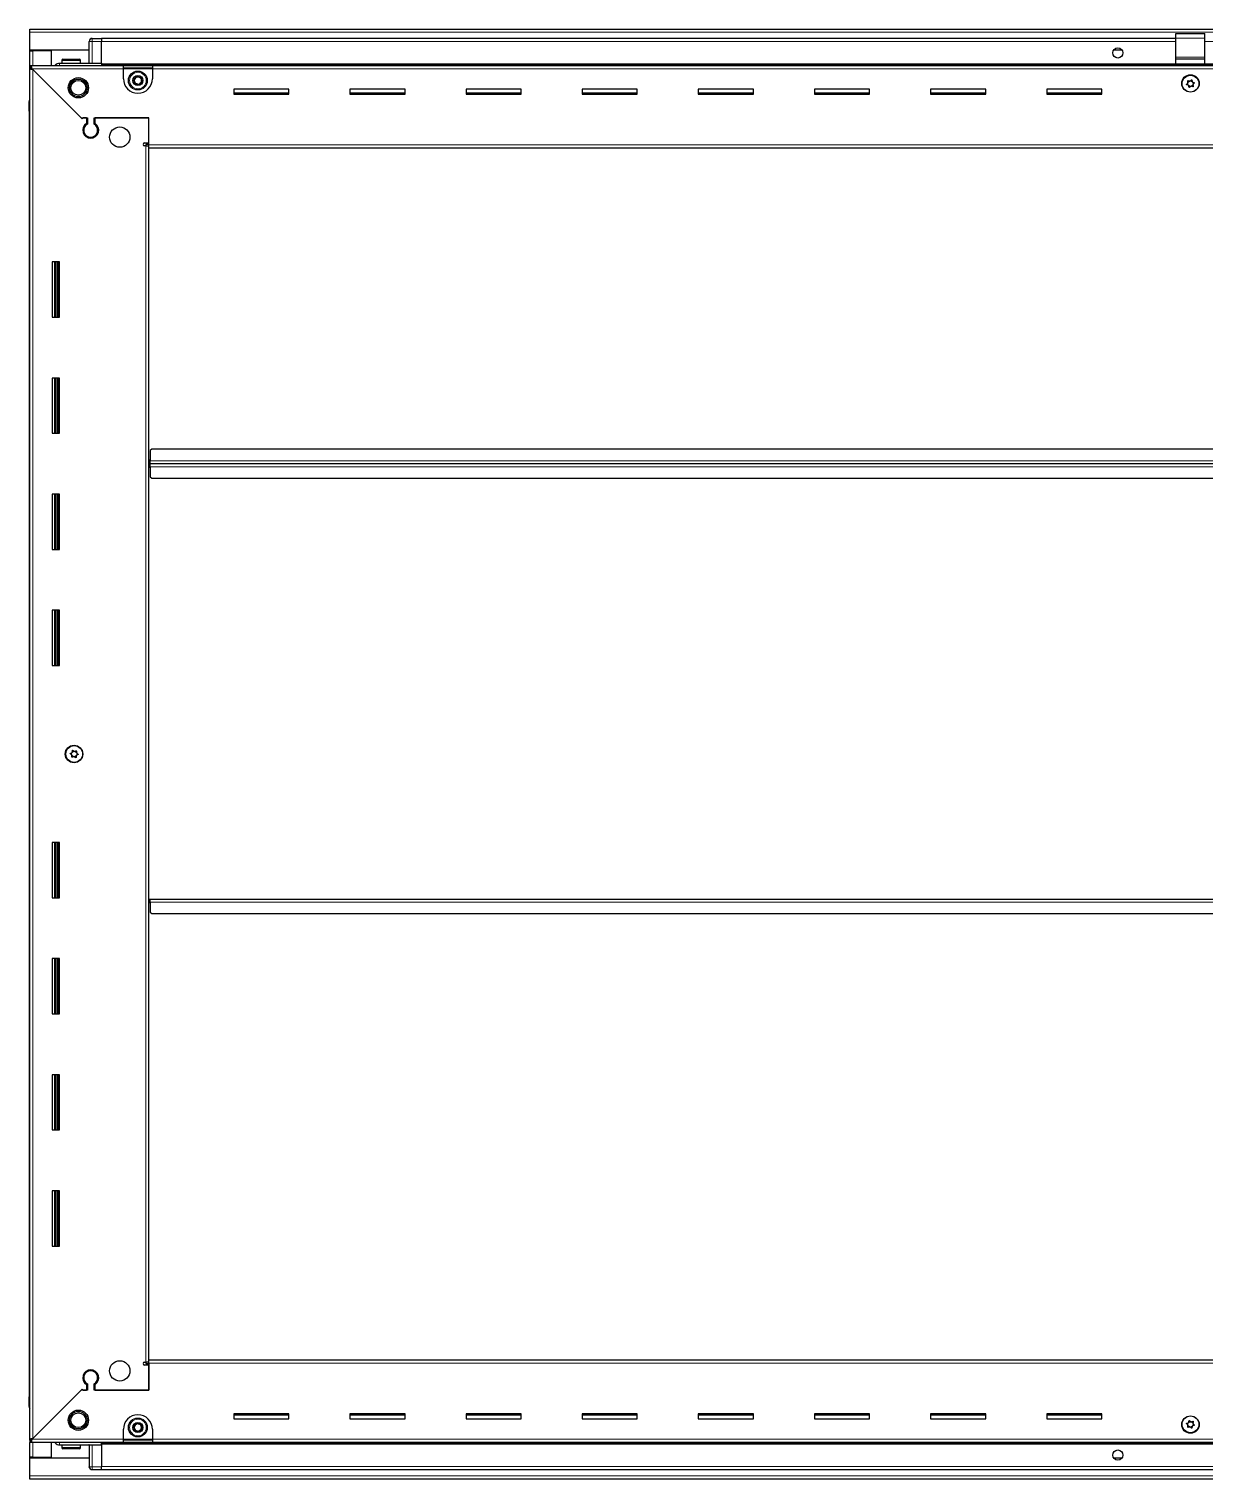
# Model space of a CAD drawing. Header units: millimetres. Extents: x 1132 to 6213, y -494 to 2180.
# Drawn here: x 4538 to 5348, y 948 to 1947 of the extents above; entities that cross this region are included whole.
import ezdxf

# ---------------------------------------------------------------- set-up
doc = ezdxf.new("R2010")
doc.units = ezdxf.units.MM

msp = doc.modelspace()

# ---------------------------------------------------------------- linework, layer by layer
at = {"color": 7, "linetype": 'Continuous', "lineweight": 25}
for p, q in [((4538.04, 1944.5), (4538.04, 1946.6)), ((4538.04, 1946.6), (6137.04, 1946.6)), ((4538.04, 1932.1), (4538.04, 1944.5)), ((4579.04, 1923.1), (4579.04, 1938.1)), ((4579.72, 1939.6), (4579.72, 1939.6)), ((4581.04, 1940.1), (4587.54, 1940.1)), ((4581.04, 1940.1), (4587.54, 1940.1)), ((4587.54, 1940.1), (4587.54, 1940.1)), ((4587.54, 1940.1), (4587.54, 1940.1)), ((4587.54, 1940.1), (4587.54, 1938.1)), ((5327.54, 1939.95), (4587.54, 1939.95)), ((4587.54, 1923.1), (4587.54, 1938.1)), ((5327.54, 1943.6), (5347.54, 1943.6)), ((5327.54, 1940.34), (5327.54, 1943.6)), ((5327.54, 1927.19), (5327.54, 1940.34)), ((5347.54, 1940.34), (5347.54, 1943.6)), ((5347.54, 1927.19), (5347.54, 1940.34)), ((4579.04, 1932.1), (4538.04, 1932.1)), ((4538.04, 1931.6), (4538.04, 1932.1)), ((4538.04, 1921.35), (4538.04, 1931.6)), ((4538.04, 1931.6), (4540.14, 1931.6)), ((4539.54, 1931.6), (4539.54, 1932.1)), ((4553.04, 1931.6), (4540.14, 1931.6)), ((4553.04, 1921.35), (4553.04, 1931.6)), ((5290.41, 1932.1), (5284.67, 1932.1)), ((4538.04, 1919.85), (4538.04, 1921.35)), ((4538.04, 1921.35), (4539.04, 1921.35)), ((4538.04, 1919.35), (4538.04, 1919.85)), ((4538.04, 1919.85), (4539.04, 1919.85)), ((4538.04, 974.85), (4538.04, 1919.35)), ((4539.54, 1919.35), (4538.04, 1919.35)), ((4539.04, 1919.85), (4539.04, 1921.35)), ((4539.04, 1921.35), (4602.54, 1921.35)), ((4539.64, 1919.25), (4573.54, 1885.35)), ((4574.24, 1884.65), (4540.14, 1918.75)), ((4558.54, 1923.1), (4587.54, 1923.1)), ((4560.04, 1925), (4560.04, 1923.1)), ((4560.84, 1925.8), (4572.24, 1925.8)), ((4573.04, 1923.1), (4573.04, 1925)), ((4587.54, 1923.1), (4587.54, 1922.6)), ((4587.54, 1921.95), (6087.54, 1921.95)), ((4602.54, 1919.25), (4602.54, 1921.35)), ((4602.54, 1921.35), (4622.54, 1921.35)), ((4602.54, 1919.85), (4622.54, 1919.85)), ((4602.54, 1912.35), (4602.54, 1919.25)), ((4622.54, 1921.35), (6052.54, 1921.35)), ((4622.54, 1921.35), (4622.54, 1919.25)), ((4622.54, 1919.25), (4622.54, 1912.35)), ((5327.54, 1926.1), (5327.54, 1927.19)), ((5327.54, 1926.1), (5347.54, 1926.1)), ((5327.54, 1922.6), (5327.54, 1926.1)), ((5327.54, 1922.6), (5347.54, 1922.6)), ((5331.54, 1922.6), (5331.54, 1921.95)), ((5334.04, 1921.95), (5334.04, 1922.6)), ((5341.04, 1921.95), (5341.04, 1922.6)), ((5343.54, 1921.95), (5343.54, 1922.6)), ((5347.54, 1926.1), (5347.54, 1927.19)), ((5347.54, 1922.6), (5347.54, 1926.1)), ((4716.54, 1905.1), (4678.54, 1905.1)), ((4678.54, 1905.1), (4678.54, 1901.6)), ((4716.54, 1902.35), (4678.54, 1902.35)), ((4678.54, 1901.6), (4716.54, 1901.6)), ((4716.54, 1901.6), (4716.54, 1905.1)), ((4796.54, 1905.1), (4758.54, 1905.1)), ((4758.54, 1905.1), (4758.54, 1901.6)), ((4796.54, 1902.35), (4758.54, 1902.35)), ((4758.54, 1901.6), (4796.54, 1901.6)), ((4796.54, 1901.6), (4796.54, 1905.1)), ((4876.54, 1905.1), (4838.54, 1905.1)), ((4838.54, 1905.1), (4838.54, 1901.6)), ((4876.54, 1902.35), (4838.54, 1902.35)), ((4838.54, 1901.6), (4876.54, 1901.6)), ((4876.54, 1901.6), (4876.54, 1905.1)), ((4956.54, 1905.1), (4918.54, 1905.1)), ((4918.54, 1905.1), (4918.54, 1901.6)), ((4956.54, 1902.35), (4918.54, 1902.35)), ((4918.54, 1901.6), (4956.54, 1901.6)), ((4956.54, 1901.6), (4956.54, 1905.1)), ((5036.54, 1905.1), (4998.54, 1905.1)), ((4998.54, 1905.1), (4998.54, 1901.6)), ((5036.54, 1902.35), (4998.54, 1902.35)), ((4998.54, 1901.6), (5036.54, 1901.6)), ((5036.54, 1901.6), (5036.54, 1905.1)), ((5116.54, 1905.1), (5078.54, 1905.1)), ((5078.54, 1905.1), (5078.54, 1901.6)), ((5116.54, 1902.35), (5078.54, 1902.35)), ((5078.54, 1901.6), (5116.54, 1901.6)), ((5116.54, 1901.6), (5116.54, 1905.1)), ((5196.54, 1905.1), (5158.54, 1905.1)), ((5158.54, 1905.1), (5158.54, 1901.6)), ((5196.54, 1902.35), (5158.54, 1902.35)), ((5158.54, 1901.6), (5196.54, 1901.6)), ((5196.54, 1901.6), (5196.54, 1905.1)), ((5276.54, 1905.1), (5238.54, 1905.1)), ((5238.54, 1905.1), (5238.54, 1901.6)), ((5276.54, 1902.35), (5238.54, 1902.35)), ((5238.54, 1901.6), (5276.54, 1901.6)), ((5276.54, 1901.6), (5276.54, 1905.1)), ((4537.54, 1896.6), (4537.54, 1890.1)), ((4537.54, 1890.1), (4537.54, 1896.6)), ((4537.54, 1890.1), (4537.54, 1890.1)), ((4538.04, 1890.1), (4537.54, 1890.1)), ((4537.69, 1890.1), (4537.69, 1004.1)), ((4573.54, 1885.35), (4577.74, 1885.35)), ((4574.94, 1885.35), (4574.24, 1884.65)), ((4577.04, 1885.35), (4574.94, 1885.35)), ((4577.04, 1885.35), (4577.04, 1881.46)), ((4577.74, 1885.35), (4577.74, 1881.07)), ((4582.34, 1885.35), (4620.04, 1885.35)), ((4582.34, 1881.07), (4582.34, 1885.35)), ((4583.04, 1881.46), (4583.04, 1885.35)), ((4620.04, 1885.35), (4583.04, 1885.35)), ((4620.04, 1866.7), (4620.04, 1885.35)), ((4620.04, 1868.1), (4620.04, 1885.35)), ((4578.04, 1872.49), (4578.04, 1871.73)), ((4617.19, 1868.1), (4620.04, 1868.1)), ((4617.94, 1866.1), (4617.19, 1866.1)), ((4617.94, 1866.1), (4620.04, 1866.1)), ((4620.04, 1867.1), (4618.04, 1867.1)), ((4618.04, 1867.1), (4618.04, 1866.1)), ((4620.04, 1864.6), (4620.04, 1866.7)), ((6055.04, 1864.6), (4620.04, 1864.6)), ((4620.04, 1029.6), (4620.04, 1864.6)), ((4558.54, 1786.1), (4553.54, 1786.1)), ((4553.54, 1786.1), (4553.54, 1748.1)), ((4555.69, 1748.1), (4555.69, 1786.1)), ((4557.48, 1748.1), (4557.48, 1786.1)), ((4557.52, 1748.1), (4557.52, 1786.1)), ((4558.54, 1748.1), (4558.54, 1786.1)), ((4553.54, 1748.1), (4558.54, 1748.1)), ((4558.54, 1706.1), (4553.54, 1706.1)), ((4553.54, 1706.1), (4553.54, 1668.1)), ((4555.69, 1668.1), (4555.69, 1706.1)), ((4557.48, 1668.1), (4557.48, 1706.1)), ((4557.52, 1668.1), (4557.52, 1706.1)), ((4558.54, 1668.1), (4558.54, 1706.1)), ((4553.54, 1668.1), (4558.54, 1668.1)), ((4621.04, 1649.95), (4620.79, 1649.95)), ((4620.79, 1649.95), (4620.79, 1647.1)), ((4622.04, 1657.1), (4621.04, 1656.1)), ((4621.04, 1656.1), (4621.04, 1649.2)), ((4621.04, 1647.1), (4621.04, 1649.2)), ((6053.04, 1657.1), (4622.04, 1657.1)), ((4620.79, 1647.1), (4620.04, 1647.1)), ((4620.79, 1647.1), (4620.79, 1644.25)), ((4620.79, 1644.25), (4621.04, 1644.25)), ((4621.04, 1645), (4621.04, 1647.1)), ((6054.04, 1647.1), (4621.04, 1647.1)), ((4621.04, 1645), (4621.04, 1638.1)), ((4621.04, 1638.1), (4622.04, 1637.1)), ((4622.04, 1637.1), (6053.04, 1637.1)), ((4558.54, 1626.1), (4553.54, 1626.1)), ((4553.54, 1626.1), (4553.54, 1588.1)), ((4555.69, 1588.1), (4555.69, 1626.1)), ((4557.48, 1588.1), (4557.48, 1626.1)), ((4557.52, 1588.1), (4557.52, 1626.1)), ((4558.54, 1588.1), (4558.54, 1626.1)), ((4553.54, 1588.1), (4558.54, 1588.1)), ((4558.54, 1546.1), (4553.54, 1546.1)), ((4553.54, 1546.1), (4553.54, 1508.1)), ((4555.69, 1508.1), (4555.69, 1546.1)), ((4557.48, 1508.1), (4557.48, 1546.1)), ((4557.52, 1508.1), (4557.52, 1546.1)), ((4558.54, 1508.1), (4558.54, 1546.1)), ((4553.54, 1508.1), (4558.54, 1508.1)), ((4558.54, 1386.1), (4553.54, 1386.1)), ((4553.54, 1386.1), (4553.54, 1348.1)), ((4555.69, 1348.1), (4555.69, 1386.1)), ((4557.48, 1348.1), (4557.48, 1386.1)), ((4557.52, 1348.1), (4557.52, 1386.1)), ((4558.54, 1348.1), (4558.54, 1386.1)), ((4553.54, 1348.1), (4558.54, 1348.1)), ((4620.04, 1347.1), (4620.79, 1347.1)), ((4620.79, 1347.1), (4620.79, 1344.25)), ((4620.79, 1344.25), (4621.04, 1344.25)), ((4621.04, 1345), (4621.04, 1347.1)), ((4621.04, 1347.1), (6054.04, 1347.1)), ((4621.04, 1345), (4621.04, 1338.1)), ((4621.04, 1338.1), (4622.04, 1337.1)), ((4622.04, 1337.1), (6053.04, 1337.1)), ((4558.54, 1306.1), (4553.54, 1306.1)), ((4553.54, 1306.1), (4553.54, 1268.1)), ((4555.69, 1268.1), (4555.69, 1306.1)), ((4557.48, 1268.1), (4557.48, 1306.1)), ((4557.52, 1268.1), (4557.52, 1306.1)), ((4558.54, 1268.1), (4558.54, 1306.1)), ((4553.54, 1268.1), (4558.54, 1268.1)), ((4558.54, 1226.1), (4553.54, 1226.1)), ((4553.54, 1226.1), (4553.54, 1188.1)), ((4555.69, 1188.1), (4555.69, 1226.1)), ((4557.48, 1188.1), (4557.48, 1226.1)), ((4557.52, 1188.1), (4557.52, 1226.1)), ((4558.54, 1188.1), (4558.54, 1226.1)), ((4553.54, 1188.1), (4558.54, 1188.1)), ((4558.54, 1146.1), (4553.54, 1146.1)), ((4553.54, 1146.1), (4553.54, 1108.1)), ((4555.69, 1108.1), (4555.69, 1146.1)), ((4557.48, 1108.1), (4557.48, 1146.1)), ((4557.52, 1108.1), (4557.52, 1146.1)), ((4558.54, 1108.1), (4558.54, 1146.1)), ((4553.54, 1108.1), (4558.54, 1108.1)), ((4620.04, 1029.6), (6055.04, 1029.6)), ((4620.04, 1027.5), (4620.04, 1029.6)), ((4578.04, 1022.48), (4578.04, 1021.72)), ((4617.19, 1028.1), (4617.94, 1028.1)), ((4620.04, 1026.1), (4617.19, 1026.1)), ((4620.04, 1028.1), (4617.94, 1028.1)), ((4618.04, 1028.1), (4618.04, 1027.1)), ((4618.04, 1027.1), (4620.04, 1027.1)), ((4620.04, 1027.5), (4620.04, 1008.85)), ((4620.04, 1008.85), (4620.04, 1026.1)), ((4540.14, 975.45), (4574.24, 1009.55)), ((4574.24, 1009.55), (4574.94, 1008.85)), ((4577.04, 1012.74), (4577.04, 1008.85)), ((4577.74, 1013.14), (4577.74, 1008.85)), ((4582.34, 1008.85), (4582.34, 1013.14)), ((4583.04, 1008.85), (4583.04, 1012.74)), ((4537.54, 1004.1), (4537.54, 1004.1)), ((4537.54, 997.6), (4537.54, 1004.1)), ((4537.54, 1004.1), (4537.54, 1004.1)), ((4537.54, 1004.1), (4537.54, 997.6)), ((4538.04, 1004.1), (4537.54, 1004.1)), ((4573.54, 1008.85), (4539.64, 974.95)), ((4577.74, 1008.85), (4573.54, 1008.85)), ((4574.94, 1008.85), (4577.04, 1008.85)), ((4620.04, 1008.85), (4582.34, 1008.85)), ((4583.04, 1008.85), (4620.04, 1008.85)), ((4538.04, 996.28), (4538.04, 996.28)), ((4716.54, 992.6), (4678.54, 992.6)), ((4678.54, 992.6), (4678.54, 989.1)), ((4678.54, 991.85), (4716.54, 991.85)), ((4678.54, 989.1), (4716.54, 989.1)), ((4716.54, 989.1), (4716.54, 992.6)), ((4796.54, 992.6), (4758.54, 992.6)), ((4758.54, 992.6), (4758.54, 989.1)), ((4758.54, 991.85), (4796.54, 991.85)), ((4758.54, 989.1), (4796.54, 989.1)), ((4796.54, 989.1), (4796.54, 992.6)), ((4876.54, 992.6), (4838.54, 992.6)), ((4838.54, 992.6), (4838.54, 989.1)), ((4838.54, 991.85), (4876.54, 991.85)), ((4838.54, 989.1), (4876.54, 989.1)), ((4876.54, 989.1), (4876.54, 992.6)), ((4956.54, 992.6), (4918.54, 992.6)), ((4918.54, 992.6), (4918.54, 989.1)), ((4918.54, 991.85), (4956.54, 991.85)), ((4918.54, 989.1), (4956.54, 989.1)), ((4956.54, 989.1), (4956.54, 992.6)), ((5036.54, 992.6), (4998.54, 992.6)), ((4998.54, 992.6), (4998.54, 989.1)), ((4998.54, 991.85), (5036.54, 991.85)), ((4998.54, 989.1), (5036.54, 989.1)), ((5036.54, 989.1), (5036.54, 992.6)), ((5116.54, 992.6), (5078.54, 992.6)), ((5078.54, 992.6), (5078.54, 989.1)), ((5078.54, 991.85), (5116.54, 991.85)), ((5078.54, 989.1), (5116.54, 989.1)), ((5116.54, 989.1), (5116.54, 992.6)), ((5196.54, 992.6), (5158.54, 992.6)), ((5158.54, 992.6), (5158.54, 989.1)), ((5158.54, 991.85), (5196.54, 991.85)), ((5158.54, 989.1), (5196.54, 989.1)), ((5196.54, 989.1), (5196.54, 992.6)), ((5276.54, 992.6), (5238.54, 992.6)), ((5238.54, 992.6), (5238.54, 989.1)), ((5238.54, 991.85), (5276.54, 991.85)), ((5238.54, 989.1), (5276.54, 989.1)), ((5276.54, 989.1), (5276.54, 992.6)), ((4602.54, 974.95), (4602.54, 981.85)), ((4622.54, 981.85), (4622.54, 974.95)), ((4538.04, 974.35), (4538.04, 974.85)), ((4539.54, 974.85), (4538.04, 974.85)), ((4538.04, 974.35), (4538.04, 972.85)), ((4539.04, 974.35), (4538.04, 974.35)), ((4538.04, 962.6), (4538.04, 972.85)), ((4539.04, 972.85), (4538.04, 972.85)), ((4539.04, 974.35), (4539.04, 972.85)), ((4602.54, 972.85), (4539.04, 972.85)), ((4553.04, 962.6), (4553.04, 972.85)), ((4558.54, 971.1), (4587.54, 971.1)), ((4560.04, 971.1), (4560.04, 969.2)), ((4573.04, 969.2), (4573.04, 971.1)), ((4579.04, 971.1), (4579.04, 956.1)), ((6087.54, 972.25), (4587.54, 972.25)), ((4587.54, 971.1), (4587.54, 971.6)), ((4587.54, 971.1), (4587.54, 956.1)), ((4602.54, 972.85), (4602.54, 974.95)), ((4622.54, 974.35), (4602.54, 974.35)), ((4622.54, 972.85), (4602.54, 972.85)), ((4622.54, 974.95), (4622.54, 972.85)), ((6052.54, 972.85), (4622.54, 972.85)), ((4540.14, 962.6), (4538.04, 962.6)), ((4538.04, 962.1), (4538.04, 962.6)), ((4538.04, 962.1), (4579.04, 962.1)), ((4538.04, 949.7), (4538.04, 962.1)), ((4539.54, 962.1), (4539.54, 962.6)), ((4540.14, 962.6), (4553.04, 962.6)), ((4564.62, 968.4), (4560.84, 968.4)), ((4572.24, 968.4), (4564.62, 968.4)), ((5284.67, 962.1), (5290.41, 962.1)), ((4538.04, 947.6), (4538.04, 949.7)), ((4579.04, 956.1), (4579.04, 956.1)), ((4581.04, 954.1), (4587.54, 954.1)), ((4581.04, 954.1), (4587.54, 954.1)), ((4587.54, 954.1), (4587.54, 956.1)), ((4587.54, 954.25), (6087.54, 954.25)), ((4587.54, 954.1), (4587.54, 954.1)), ((6137.04, 947.6), (4538.04, 947.6))]:
    msp.add_line(p, q, dxfattribs=at)
at = {"color": 8, "linetype": 'Continuous', "lineweight": 18}
for p, q in [((6137.04, 1944.5), (4538.04, 1944.5)), ((4579.04, 1938.1), (4581.04, 1938.1)), ((4581.04, 1940.1), (4581.04, 1938.1)), ((4581.04, 1938.1), (4581.04, 1923.1)), ((4587.54, 1938.1), (4581.04, 1938.1)), ((5327.54, 1940.34), (5347.54, 1940.34)), ((4540.14, 1931.6), (4540.14, 1932.1)), ((4540.14, 1921.35), (4540.14, 1931.6)), ((5327.54, 1937.95), (4587.54, 1937.95)), ((6087.54, 1937.95), (5347.54, 1937.95)), ((4602.54, 1919.25), (4539.64, 1919.25)), ((4540.14, 1918.75), (4540.14, 975.45)), ((4560.04, 1925), (4573.04, 1925)), ((5327.54, 1922.6), (4587.54, 1922.6)), ((6087.54, 1921.37), (4587.54, 1921.37)), ((4602.54, 1919.25), (4622.54, 1919.25)), ((6052.54, 1919.25), (4622.54, 1919.25)), ((5327.54, 1927.19), (5347.54, 1927.19)), ((5333.54, 1921.95), (5333.54, 1922.6)), ((5341.54, 1921.95), (5341.54, 1922.6)), ((6087.54, 1922.6), (5347.54, 1922.6)), ((4538.04, 1896.6), (4537.54, 1896.6)), ((4617.94, 1028.1), (4617.94, 1866.1)), ((4620.04, 1866.7), (6055.04, 1866.7)), ((4555.04, 1786.1), (4555.04, 1748.1)), ((4556.28, 1786.1), (4556.28, 1748.1)), ((4555.04, 1706.1), (4555.04, 1668.1)), ((4556.28, 1706.1), (4556.28, 1668.1)), ((6054.04, 1649.2), (4621.04, 1649.2)), ((4621.04, 1645), (6054.04, 1645)), ((4555.04, 1626.1), (4555.04, 1588.1)), ((4556.28, 1626.1), (4556.28, 1588.1)), ((4555.04, 1546.1), (4555.04, 1508.1)), ((4556.28, 1546.1), (4556.28, 1508.1)), ((4555.04, 1386.1), (4555.04, 1348.1)), ((4556.28, 1386.1), (4556.28, 1348.1)), ((4621.04, 1345), (6054.04, 1345)), ((4555.04, 1306.1), (4555.04, 1268.1)), ((4556.28, 1306.1), (4556.28, 1268.1)), ((4555.04, 1226.1), (4555.04, 1188.1)), ((4556.28, 1226.1), (4556.28, 1188.1)), ((4555.04, 1146.1), (4555.04, 1108.1)), ((4556.28, 1146.1), (4556.28, 1108.1)), ((6055.04, 1027.5), (4620.04, 1027.5)), ((4538.04, 997.6), (4537.54, 997.6)), ((4539.64, 974.95), (4602.54, 974.95)), ((4540.14, 962.6), (4540.14, 972.85)), ((4564.35, 969.2), (4560.04, 969.2)), ((4573.04, 969.2), (4564.35, 969.2)), ((4581.04, 956.1), (4581.04, 971.1)), ((4587.54, 972.84), (6087.54, 972.84)), ((4587.54, 971.6), (6087.54, 971.6)), ((4622.54, 974.95), (4602.54, 974.95)), ((4622.54, 974.95), (6052.54, 974.95)), ((4540.14, 962.1), (4540.14, 962.6)), ((6137.04, 949.7), (4538.04, 949.7)), ((4579.04, 956.1), (4581.04, 956.1)), ((4581.04, 954.1), (4581.04, 956.1)), ((4587.54, 956.1), (4581.04, 956.1)), ((4587.54, 956.25), (6087.54, 956.25))]:
    msp.add_line(p, q, dxfattribs=at)
at = {"color": 7, "linetype": 'Continuous', "lineweight": 25, "flags": 128}
msp.add_lwpolyline([(4579.19, 955.35), (4579.08, 955.71), (4579.04, 956.1)], dxfattribs=at)
at = {"color": 7, "linetype": 'Continuous', "lineweight": 25}
for centre, radius in [((5287.54, 1930.1), 3.5), ((4571.54, 1906.1), 7), ((4571.54, 1906.1), 6.03), ((4571.54, 1906.1), 5.1), ((4612.54, 1911.1), 6.5), ((4612.54, 1911.1), 3.46), ((5337.54, 1909.1), 6), ((5337.54, 1908.95), 5.79), ((5337.54, 1908.95), 1.85), ((4600.04, 1872.1), 7), ((4568.54, 1447.1), 6), ((4568.69, 1447.1), 5.78), ((4568.69, 1447.1), 1.85), ((4600.04, 1022.1), 7), ((4571.54, 988.1), 7), ((4571.54, 988.1), 6.02), ((4571.54, 988.1), 5.1), ((4612.54, 983.1), 6.5), ((5337.54, 985.1), 6), ((5337.54, 985.25), 5.79), ((4612.54, 983.1), 3.46), ((5337.54, 985.25), 1.85), ((5287.54, 964.1), 3.5)]:
    msp.add_circle(centre, radius, dxfattribs=at)
at = {"color": 8, "linetype": 'Continuous', "lineweight": 18}
for centre in [(4612.54, 1911.1), (4612.54, 983.1)]:
    msp.add_circle(centre, 5.7, dxfattribs=at)
at = {"color": 7, "linetype": 'Continuous', "lineweight": 25}
for centre, radius, start, end in [((4581.04, 1938.1), 2, 90, 180), ((4581.04, 1938.1), 2, 90, 131.40962), ((4560.84, 1925), 0.8, 90, 180), ((4572.24, 1925), 0.8, 0, 90), ((4578.84, 1923.3), 0.2, 270, 0), ((4612.54, 1912.35), 10, 180, 270), ((4612.54, 1911.1), 2.5, 134.01559, 194.01559), ((4612.54, 1911.1), 2.5, 194.01559, 254.01559), ((4612.54, 1911.1), 2.5, 74.01559, 134.01559), ((4612.54, 1911.1), 2.5, 254.01559, 314.01559), ((4612.54, 1912.35), 10, 270, 0), ((4612.54, 1911.1), 2.5, 14.01559, 74.01559), ((4612.54, 1911.1), 2.5, 314.01559, 14.01559), ((4539.54, 1896.6), 2, 138.59038, 180), ((4580.04, 1876.85), 5.5, 123.05573, 56.94427), ((4580.04, 1876.85), 4.8, 118.63099, 61.36901), ((4617.19, 1867.1), 1, 90, 270), ((4580.04, 1017.35), 5.5, 303.05573, 236.94427), ((4580.04, 1017.35), 4.8, 298.63099, 241.36901), ((4617.19, 1027.1), 1, 90, 270), ((4539.54, 997.6), 2, 180, 199.56674), ((4539.54, 997.6), 2, 180, 221.40962), ((4539.54, 997.6), 2, 213.78451, 221.40962), ((4612.54, 981.85), 10, 90, 180), ((4612.54, 981.85), 10, 0, 90), ((4612.54, 983.1), 2.5, 127.47401, 187.47401), ((4612.54, 983.1), 2.5, 187.47401, 247.47401), ((4612.54, 983.1), 2.5, 67.47401, 127.47401), ((4612.54, 983.1), 2.5, 247.47401, 307.47401), ((4612.54, 983.1), 2.5, 7.47401, 67.47401), ((4612.54, 983.1), 2.5, 307.47401, 7.47401), ((4560.84, 969.2), 0.8, 180, 270), ((4572.24, 969.2), 0.8, 270, 360), ((4578.84, 970.9), 0.2, 0, 90), ((4581.04, 956.1), 2, 180, 270)]:
    msp.add_arc(centre, radius, start, end, dxfattribs=at)
for points, knots in [([(4538.04, 1919.35), (4538.07, 1919.31), (4538.12, 1919.22), (4538.51, 1919.09), (4539.07, 1918.95), (4539.65, 1918.84), (4540.02, 1918.78), (4540.14, 1918.75)], [0, 0, 0, 0, 0.230255, 0.448522, 0.666786, 0.88505, 1, 1, 1, 1]), ([(4539.64, 1919.25), (4539.6, 1919.51), (4539.51, 1920), (4539.37, 1920.64), (4539.24, 1921.11), (4539.13, 1921.33), (4539.06, 1921.35), (4539.04, 1921.35)], [0, 0, 0, 0, 0.230255, 0.448522, 0.666786, 0.88505, 1, 1, 1, 1]), ([(4555.33, 1921.35), (4555.45, 1921.55), (4555.83, 1922.2), (4556.99, 1922.91), (4558.02, 1923.04), (4558.54, 1923.1)], [0, 0, 0, 0, 0.18225, 0.591125, 1, 1, 1, 1]), ([(4587.54, 1923.1), (4587.54, 1923.07), (4587.54, 1922.99), (4587.54, 1922.37), (4587.54, 1921.79), (4587.54, 1921.4), (4587.54, 1921.37)], [0, 0, 0, 0, 0.324279, 0.648558, 0.972836, 1, 1, 1, 1]), ([(4609.77, 1911.9), (4610.14, 1912.26), (4610.83, 1912.93), (4611.52, 1913.59), (4611.84, 1913.91)], [0, 0, 0, 0, 0.5346859, 1, 1, 1, 1]), ([(4610.47, 1909.1), (4610.38, 1909.43), (4610.18, 1910.23), (4609.94, 1911.2), (4609.8, 1911.78), (4609.77, 1911.9)], [0, 0, 0, 0, 0.362901, 0.866875, 1, 1, 1, 1]), ([(4613.24, 1908.3), (4612.74, 1908.45), (4611.82, 1908.71), (4610.89, 1908.98), (4610.47, 1909.1)], [0, 0, 0, 0, 0.534686, 1, 1, 1, 1]), ([(4611.84, 1913.91), (4612.34, 1913.76), (4613.27, 1913.5), (4614.19, 1913.23), (4614.62, 1913.11)], [0, 0, 0, 0, 0.534686, 1, 1, 1, 1]), ([(4615.32, 1910.31), (4614.95, 1909.95), (4614.25, 1909.28), (4613.56, 1908.61), (4613.24, 1908.3)], [0, 0, 0, 0, 0.534686, 1, 1, 1, 1]), ([(4614.62, 1913.11), (4614.65, 1912.99), (4614.79, 1912.41), (4615.03, 1911.44), (4615.23, 1910.64), (4615.32, 1910.31)], [0, 0, 0, 0, 0.133125, 0.637099, 1, 1, 1, 1]), ([(5335.66, 1911.03), (5335.65, 1911.02), (5335.63, 1910.99), (5335.62, 1910.94), (5335.63, 1910.79), (5335.73, 1910.42), (5335.87, 1909.89), (5335.7, 1909.28), (5335.34, 1908.91), (5335.04, 1908.66), (5334.87, 1908.5), (5334.81, 1908.42), (5334.8, 1908.38), (5334.81, 1908.35), (5334.82, 1908.32), (5334.88, 1908.27), (5335.13, 1908.18), (5335.59, 1908.07), (5336.23, 1907.76), (5336.48, 1907.09), (5336.54, 1906.62), (5336.61, 1906.36), (5336.66, 1906.31), (5336.68, 1906.29), (5336.71, 1906.28), (5336.75, 1906.29), (5336.79, 1906.3), (5336.86, 1906.35), (5337.02, 1906.5), (5337.29, 1906.77), (5337.7, 1907.09), (5338.32, 1907.2), (5338.83, 1907.01), (5339.2, 1906.88), (5339.34, 1906.86), (5339.4, 1906.87), (5339.43, 1906.88), (5339.45, 1906.92), (5339.46, 1906.97), (5339.45, 1907.12), (5339.35, 1907.49), (5339.21, 1908.01), (5339.38, 1908.62), (5339.74, 1909), (5340.04, 1909.25), (5340.22, 1909.41), (5340.27, 1909.49), (5340.28, 1909.53), (5340.28, 1909.56), (5340.26, 1909.59), (5340.21, 1909.63), (5339.96, 1909.73), (5339.49, 1909.84), (5338.85, 1910.15), (5338.6, 1910.81), (5338.54, 1911.29), (5338.47, 1911.54), (5338.43, 1911.6), (5338.4, 1911.62), (5338.37, 1911.63), (5338.34, 1911.62), (5338.3, 1911.6), (5338.23, 1911.56), (5338.06, 1911.41), (5337.79, 1911.14), (5337.39, 1910.82), (5336.76, 1910.71), (5336.25, 1910.89), (5335.89, 1911.03), (5335.74, 1911.05), (5335.68, 1911.04), (5335.66, 1911.03), (5335.66, 1911.03)], [0, 0, 0, 0, 0.002009, 0.00442, 0.009365, 0.025528, 0.067705, 0.095786, 0.124646, 0.150342, 0.160519, 0.163394, 0.165697, 0.167245, 0.168874, 0.17077, 0.178606, 0.211994, 0.249994, 0.287995, 0.321383, 0.329219, 0.331115, 0.332744, 0.334292, 0.336217, 0.338535, 0.341318, 0.349662, 0.375358, 0.404217, 0.432298, 0.474475, 0.490639, 0.496669, 0.49844, 0.5, 0.502009, 0.50442, 0.509365, 0.525528, 0.567705, 0.595786, 0.624646, 0.650342, 0.660519, 0.663394, 0.665697, 0.667245, 0.668874, 0.67077, 0.678606, 0.711994, 0.749994, 0.787995, 0.821383, 0.829219, 0.831115, 0.832744, 0.834292, 0.836217, 0.838535, 0.841318, 0.849662, 0.875358, 0.904217, 0.932298, 0.974475, 0.990639, 0.996669, 0.99844, 1, 1, 1, 1]), ([(4570.33, 1449.38), (4570.32, 1449.38), (4570.29, 1449.39), (4570.23, 1449.39), (4570.1, 1449.35), (4569.75, 1449.18), (4569.27, 1448.93), (4568.63, 1448.97), (4568.2, 1449.25), (4567.89, 1449.49), (4567.69, 1449.63), (4567.61, 1449.66), (4567.56, 1449.67), (4567.53, 1449.65), (4567.51, 1449.63), (4567.47, 1449.57), (4567.43, 1449.31), (4567.42, 1448.83), (4567.25, 1448.14), (4566.65, 1447.76), (4566.2, 1447.6), (4565.97, 1447.48), (4565.92, 1447.42), (4565.91, 1447.4), (4565.9, 1447.36), (4565.92, 1447.33), (4565.94, 1447.3), (4566, 1447.24), (4566.18, 1447.1), (4566.5, 1446.9), (4566.9, 1446.57), (4567.14, 1445.98), (4567.06, 1445.44), (4567.01, 1445.06), (4567.01, 1444.91), (4567.03, 1444.85), (4567.06, 1444.83), (4567.09, 1444.82), (4567.15, 1444.82), (4567.29, 1444.86), (4567.63, 1445.03), (4568.12, 1445.27), (4568.75, 1445.24), (4569.19, 1444.96), (4569.49, 1444.72), (4569.69, 1444.58), (4569.78, 1444.55), (4569.82, 1444.54), (4569.85, 1444.55), (4569.87, 1444.58), (4569.91, 1444.64), (4569.95, 1444.9), (4569.96, 1445.38), (4570.13, 1446.07), (4570.73, 1446.45), (4571.18, 1446.61), (4571.42, 1446.73), (4571.46, 1446.78), (4571.48, 1446.81), (4571.48, 1446.85), (4571.47, 1446.88), (4571.44, 1446.91), (4571.38, 1446.97), (4571.2, 1447.11), (4570.88, 1447.31), (4570.48, 1447.64), (4570.24, 1448.23), (4570.32, 1448.77), (4570.38, 1449.15), (4570.37, 1449.3), (4570.35, 1449.36), (4570.33, 1449.37), (4570.33, 1449.38)], [0, 0, 0, 0, 0.002009, 0.00442, 0.009365, 0.025528, 0.067705, 0.095786, 0.124646, 0.150342, 0.160519, 0.163394, 0.165697, 0.167245, 0.168874, 0.17077, 0.178606, 0.211994, 0.249994, 0.287995, 0.321383, 0.329219, 0.331115, 0.332744, 0.334292, 0.336217, 0.338535, 0.341318, 0.349662, 0.375358, 0.404217, 0.432298, 0.474475, 0.490639, 0.496669, 0.49844, 0.5, 0.502009, 0.50442, 0.509365, 0.525528, 0.567705, 0.595786, 0.624646, 0.650342, 0.660519, 0.663394, 0.665697, 0.667245, 0.668874, 0.67077, 0.678606, 0.711994, 0.749994, 0.787995, 0.821383, 0.829219, 0.831115, 0.832744, 0.834292, 0.836217, 0.838535, 0.841318, 0.849662, 0.875358, 0.904217, 0.932298, 0.974475, 0.990639, 0.996669, 0.99844, 1, 1, 1, 1]), ([(4609.87, 984.21), (4609.97, 984.29), (4610.45, 984.65), (4611.24, 985.26), (4611.89, 985.76), (4612.17, 985.97)], [0, 0, 0, 0, 0.133125, 0.637099, 1, 1, 1, 1]), ([(4610.25, 981.35), (4610.18, 981.86), (4610.06, 982.82), (4609.93, 983.77), (4609.87, 984.21)], [0, 0, 0, 0, 0.534686, 1, 1, 1, 1]), ([(4612.92, 980.24), (4612.44, 980.44), (4611.55, 980.81), (4610.66, 981.18), (4610.25, 981.35)], [0, 0, 0, 0, 0.534686, 1, 1, 1, 1]), ([(4612.17, 985.97), (4612.64, 985.77), (4613.53, 985.4), (4614.42, 985.03), (4614.83, 984.86)], [0, 0, 0, 0, 0.5346859, 1, 1, 1, 1]), ([(4615.21, 982), (4614.93, 981.79), (4614.28, 981.29), (4613.49, 980.68), (4613.02, 980.32), (4612.92, 980.24)], [0, 0, 0, 0, 0.362901, 0.866875, 1, 1, 1, 1]), ([(4614.83, 984.86), (4614.9, 984.35), (4615.02, 983.39), (4615.15, 982.44), (4615.21, 982)], [0, 0, 0, 0, 0.5346859, 1, 1, 1, 1]), ([(5335.66, 983.18), (5335.67, 983.18), (5335.69, 983.16), (5335.75, 983.16), (5335.89, 983.18), (5336.25, 983.32), (5336.76, 983.5), (5337.39, 983.39), (5337.79, 983.07), (5338.07, 982.79), (5338.24, 982.63), (5338.33, 982.59), (5338.37, 982.58), (5338.4, 982.59), (5338.43, 982.61), (5338.47, 982.66), (5338.54, 982.92), (5338.6, 983.39), (5338.85, 984.06), (5339.49, 984.37), (5339.96, 984.48), (5340.21, 984.57), (5340.26, 984.62), (5340.28, 984.65), (5340.28, 984.68), (5340.27, 984.71), (5340.25, 984.75), (5340.2, 984.82), (5340.03, 984.97), (5339.74, 985.21), (5339.38, 985.58), (5339.21, 986.19), (5339.35, 986.72), (5339.45, 987.1), (5339.46, 987.25), (5339.45, 987.3), (5339.43, 987.33), (5339.39, 987.35), (5339.33, 987.35), (5339.19, 987.33), (5338.83, 987.19), (5338.32, 987.01), (5337.7, 987.12), (5337.29, 987.44), (5337.02, 987.72), (5336.84, 987.88), (5336.76, 987.92), (5336.71, 987.93), (5336.68, 987.92), (5336.66, 987.9), (5336.61, 987.84), (5336.54, 987.59), (5336.48, 987.11), (5336.23, 986.45), (5335.59, 986.14), (5335.13, 986.03), (5334.88, 985.93), (5334.82, 985.89), (5334.81, 985.86), (5334.8, 985.83), (5334.81, 985.79), (5334.83, 985.76), (5334.88, 985.69), (5335.05, 985.54), (5335.34, 985.3), (5335.7, 984.92), (5335.87, 984.31), (5335.73, 983.79), (5335.63, 983.41), (5335.62, 983.26), (5335.64, 983.21), (5335.65, 983.19), (5335.66, 983.18)], [0, 0, 0, 0, 0.002009, 0.00442, 0.009365, 0.025528, 0.067705, 0.095786, 0.124646, 0.150342, 0.160519, 0.163394, 0.165697, 0.167245, 0.168874, 0.17077, 0.178606, 0.211994, 0.249994, 0.287995, 0.321383, 0.329219, 0.331115, 0.332744, 0.334292, 0.336217, 0.338535, 0.341318, 0.349662, 0.375358, 0.404217, 0.432298, 0.474475, 0.490639, 0.496669, 0.49844, 0.5, 0.502009, 0.50442, 0.509365, 0.525528, 0.567705, 0.595786, 0.624646, 0.650342, 0.660519, 0.663394, 0.665697, 0.667245, 0.668874, 0.67077, 0.678606, 0.711994, 0.749994, 0.787995, 0.821383, 0.829219, 0.831115, 0.832744, 0.834292, 0.836217, 0.838535, 0.841318, 0.849662, 0.875358, 0.904217, 0.932298, 0.974475, 0.990639, 0.996669, 0.99844, 1, 1, 1, 1]), ([(4540.14, 975.45), (4539.89, 975.41), (4539.39, 975.32), (4538.75, 975.19), (4538.29, 975.05), (4538.07, 974.94), (4538.05, 974.88), (4538.04, 974.85)], [0, 0, 0, 0, 0.230255, 0.448522, 0.666786, 0.88505, 1, 1, 1, 1]), ([(4539.04, 972.85), (4539.09, 972.88), (4539.18, 972.93), (4539.31, 973.33), (4539.44, 973.88), (4539.55, 974.46), (4539.62, 974.83), (4539.64, 974.95)], [0, 0, 0, 0, 0.230255, 0.448522, 0.666786, 0.88505, 1, 1, 1, 1]), ([(4555.33, 972.85), (4555.45, 972.65), (4555.83, 972.01), (4556.99, 971.3), (4558.02, 971.17), (4558.54, 971.1)], [0, 0, 0, 0, 0.18225, 0.591125, 1, 1, 1, 1]), ([(4587.54, 971.1), (4587.54, 971.14), (4587.54, 971.22), (4587.54, 971.84), (4587.54, 972.41), (4587.54, 972.81), (4587.54, 972.84)], [0, 0, 0, 0, 0.324279, 0.648558, 0.972836, 1, 1, 1, 1])]:
    msp.add_open_spline(points, degree=3, knots=knots, dxfattribs=at)
for points in [[(4539.64, 1919.25), (4539.59, 1919.33), (4539.49, 1919.49), (4539.34, 1919.69), (4539.19, 1919.83), (4539.09, 1919.85), (4539.04, 1919.85)], [(4539.54, 1919.35), (4539.55, 1919.3), (4539.57, 1919.2), (4539.71, 1919.05), (4539.91, 1918.9), (4540.06, 1918.8), (4540.14, 1918.75)], [(4539.04, 974.35), (4539.09, 974.36), (4539.19, 974.38), (4539.34, 974.52), (4539.49, 974.72), (4539.59, 974.88), (4539.64, 974.95)], [(4540.14, 975.45), (4540.06, 975.4), (4539.91, 975.3), (4539.71, 975.15), (4539.57, 975), (4539.55, 974.9), (4539.54, 974.85)]]:
    msp.add_open_spline(points, degree=3, dxfattribs=at)
at = {"color": 8, "linetype": 'Continuous', "lineweight": 18}
for points, knots in [([(4558.54, 1923.1), (4558.54, 1923.06), (4558.54, 1922.99), (4558.54, 1922.55), (4558.54, 1922.09), (4558.54, 1921.68), (4558.54, 1921.41), (4558.54, 1921.35)], [0, 0, 0, 0, 0.3597529, 0.5534142, 0.7511852, 0.9489563, 1, 1, 1, 1]), ([(4558.54, 971.1), (4558.54, 971.15), (4558.54, 971.22), (4558.54, 971.66), (4558.54, 972.11), (4558.54, 972.53), (4558.54, 972.8), (4558.54, 972.85)], [0, 0, 0, 0, 0.359753, 0.553414, 0.751185, 0.948956, 1, 1, 1, 1])]:
    msp.add_open_spline(points, degree=3, knots=knots, dxfattribs=at)

doc.saveas('drawing.dxf')
